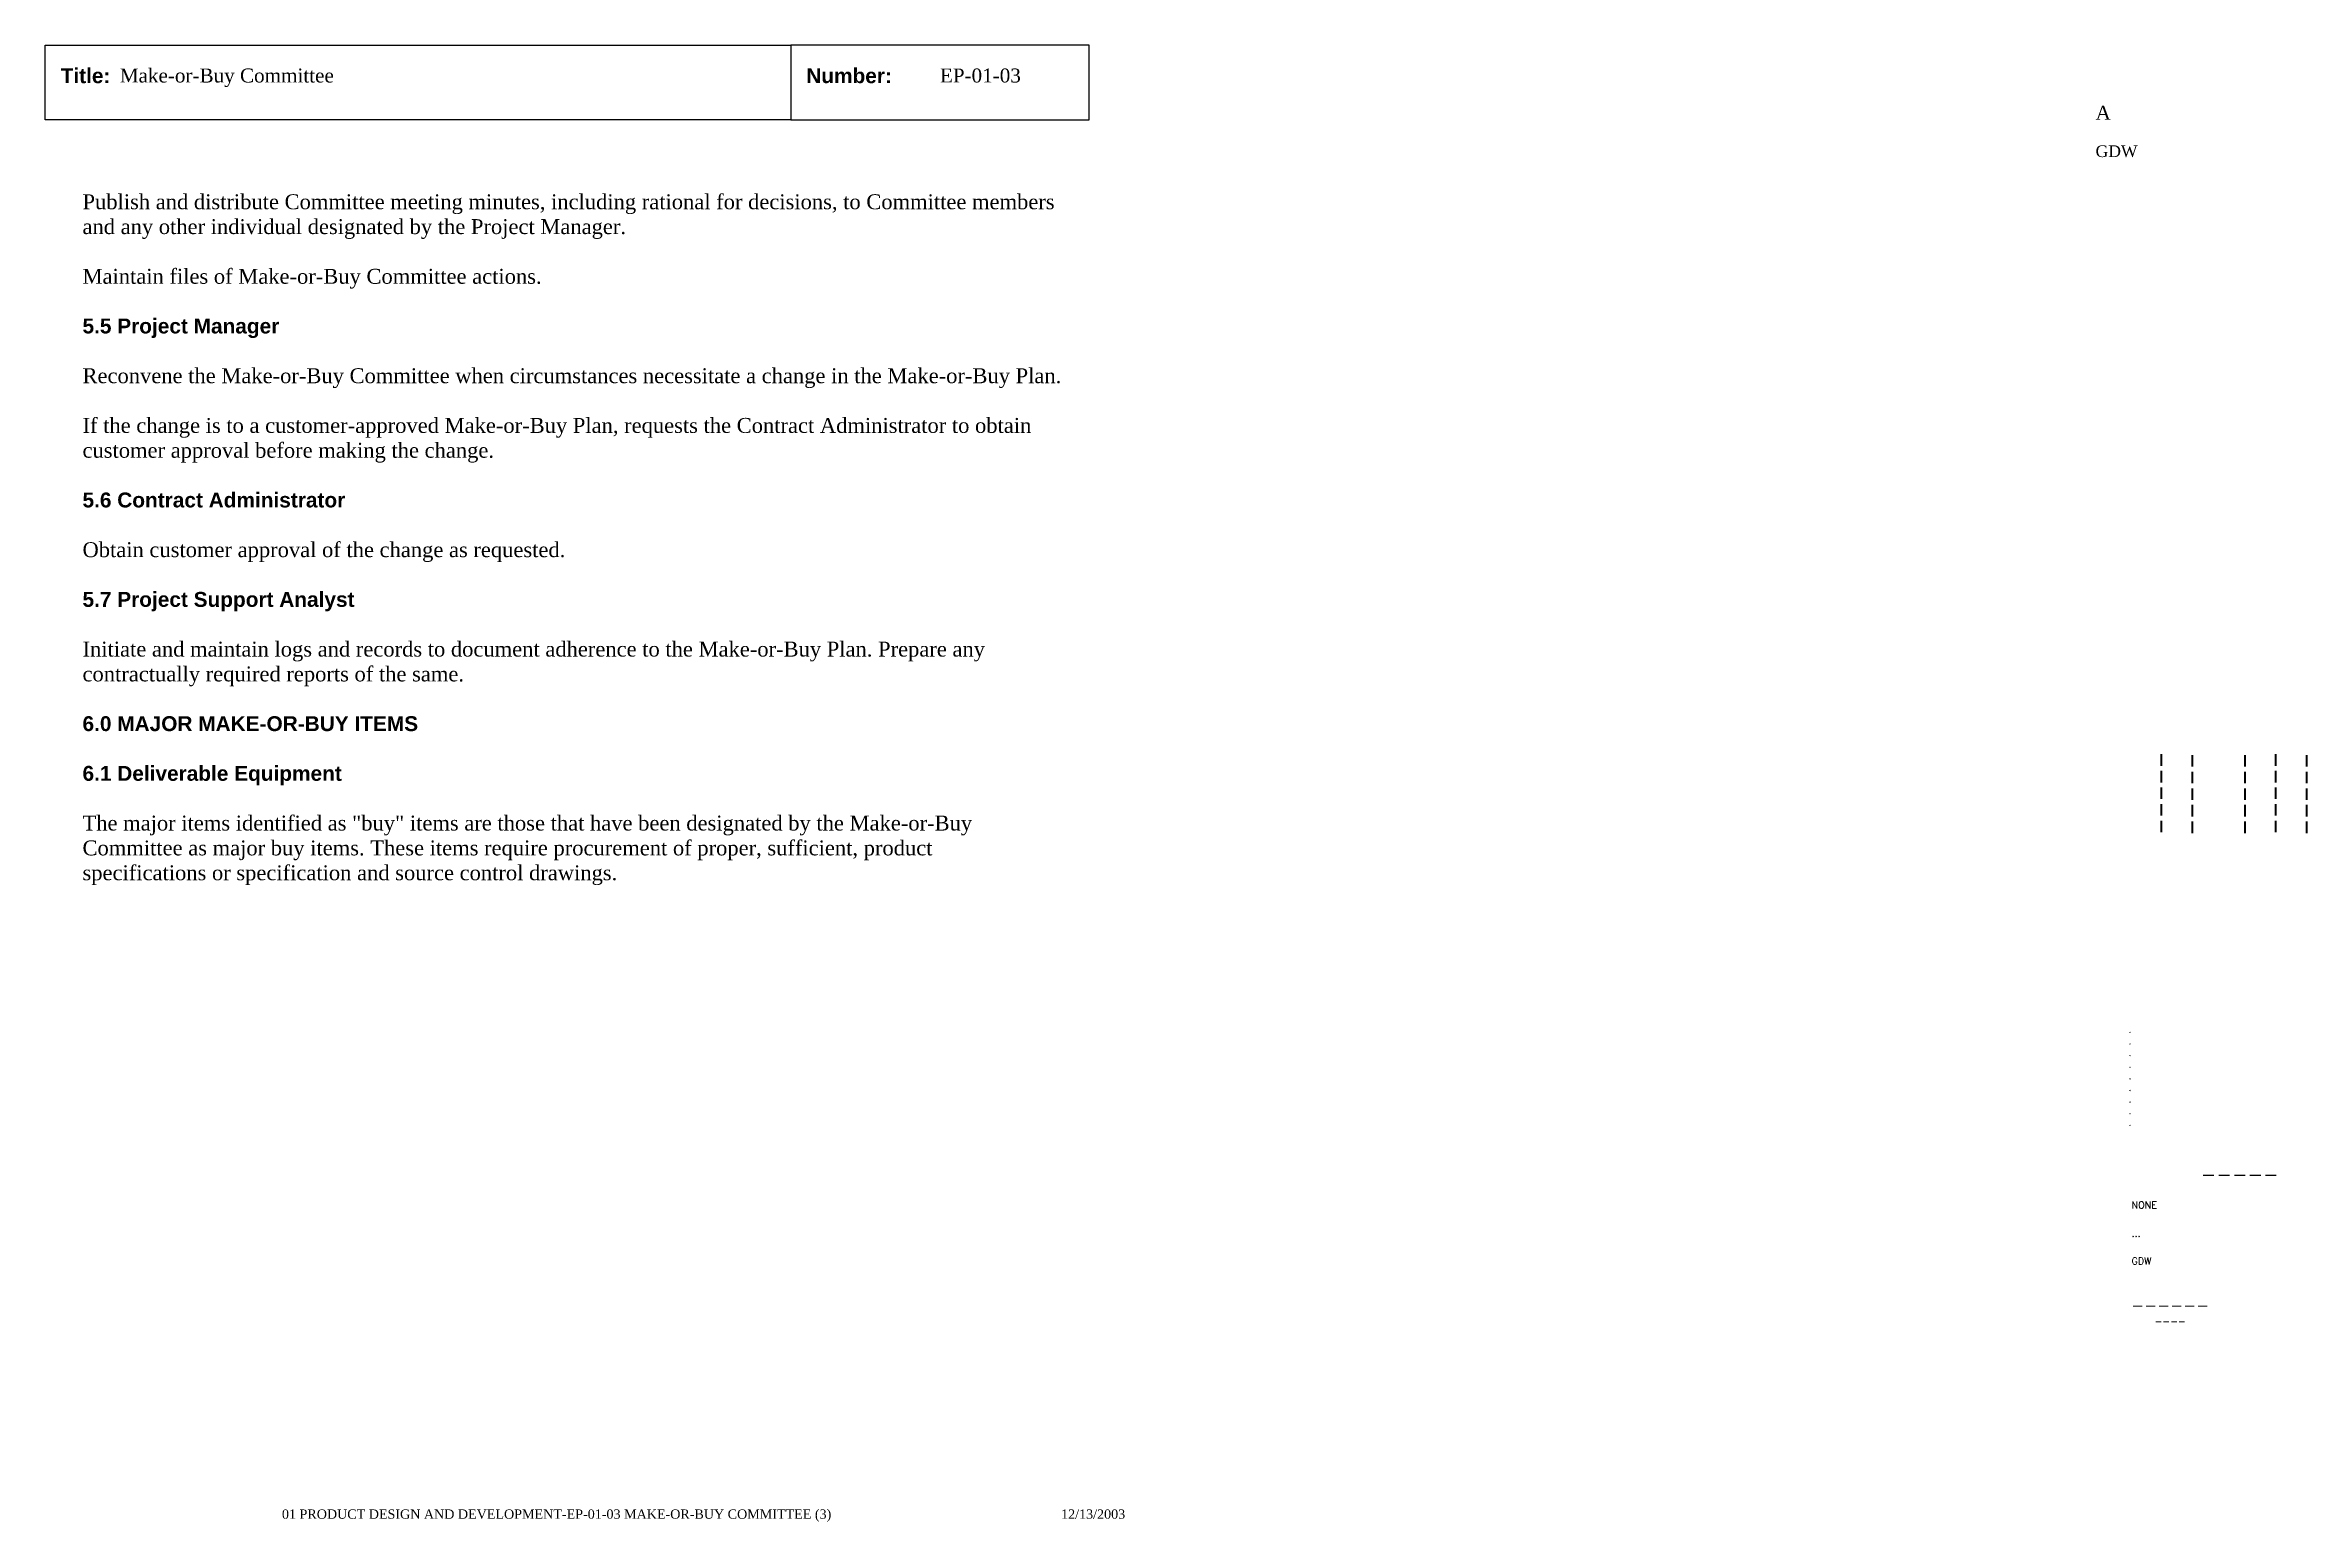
# Paper-space layout 'EP-01-03 Make-or-Buy Committee (3)' of a CAD drawing. Header units: inches. Extents: x 1 to 31.3, y 0.2 to 20.
import ezdxf
from ezdxf.enums import TextEntityAlignment as Align

# ---------------------------------------------------------------- set-up
doc = ezdxf.new("R2010")
doc.units = ezdxf.units.IN
doc.header["$MEASUREMENT"] = 0
doc.layers.add('TitleBlock_Attributes', color=40, linetype='Continuous', plot=False)
doc.layers.add('TitleBlock_Atts_Print', color=1, linetype='Continuous')
doc.styles.get("Standard").update_dxf_attribs({"font": 'simplex.shx'})
doc.styles.add('style1', font='TIMES.TTF')
doc.styles.add('styleAtt', font='TIMES.TTF')
doc.styles.add('TBBIGTEXT', font='complex.shx')

# ---------------------------------------------------------------- blocks, each defined once
blk = doc.blocks.new('Test1')
at = {"layer": 'TitleBlock_Attributes', "style": 'TBBIGTEXT', "width": 0.8}
for tag, p, height in [('SideLine1', (29.492, 9.408), 0.25), ('SideLine2', (29.906, 9.396), 0.25), ('SideLine3', (30.612, 9.396), 0.25), ('SideLine4', (31.026, 9.408), 0.25), ('SideLine5', (31.44, 9.396), 0.25), ('File-Layout', (28.803, 3.641), 0.125)]:
    blk.add_attdef(tag, p, '', height=height, rotation=90, dxfattribs=at)
at = {"layer": 'TitleBlock_Attributes'}
for tag, p, height in [('REV1', (28.947, 6.754), 0.0625), ('REV2', (28.947, 6.598), 0.0625), ('REV3', (28.947, 6.442), 0.0625), ('REV4', (28.947, 6.286), 0.0625), ('REV5', (28.947, 6.13), 0.0625), ('REV6', (28.947, 5.974), 0.0625), ('REV7', (28.947, 5.818), 0.0625), ('REV8', (28.947, 5.662), 0.0625), ('REV9', (28.947, 5.506), 0.0625), ('SCALE', (28.983, 4.394), 0.0938), ('INCHARGE', (28.983, 4.016), 0.0938), ('DRW', (28.983, 3.641), 0.0938)]:
    blk.add_attdef(tag, p, '', height=height, dxfattribs=at)
at = {"layer": 'TitleBlock_Attributes', "style": 'TBBIGTEXT'}
for tag, height, p in [('PROJNUM', 0.188, (30.434, 4.761)), ('DWG_NUM', 0.156, (31.168, 4.127)), ('CUSTOMER', 0.156, (29.501, 3.017)), ('LOCATION', 0.0938, (29.501, 2.835)), ('DESC_1', 0.188, (29.501, 2.412)), ('DESC_2', 0.188, (29.501, 2.1)), ('DESC_3', 0.188, (29.501, 1.787))]:
    blk.add_attdef(tag, text='', height=height, dxfattribs=at).set_placement(p, align=Align.CENTER)
at = {"layer": 'TitleBlock_Attributes'}
blk.add_attdef('DRW_DATE', text='', height=0.0938, dxfattribs=at).set_placement((31.149, 3.648), align=Align.CENTER)

psp = doc.layouts.new('EP-01-03 Make-or-Buy Committee (3)')

# ---------------------------------------------------------------- linework, layer by layer
for points in [[(1, 20), (11, 20), (11, 19), (1, 19)], [(11, 19), (15, 19), (15, 20), (11, 20)]]:
    psp.add_lwpolyline(points, close=True)

# ---------------------------------------------------------------- block references
ref = psp.add_blockref('Test1', (0, 0))
ref.add_attrib('CUSTOMER', '------', dxfattribs={"layer": 'TitleBlock_Attributes', "height": 0.1562, "style": 'TBBIGTEXT'}).set_placement((29.501, 3.017), align=Align.CENTER)
ref.add_attrib('LOCATION', '----', dxfattribs={"layer": 'TitleBlock_Attributes', "height": 0.0938, "style": 'TBBIGTEXT'}).set_placement((29.501, 2.835), align=Align.CENTER)
ref.add_attrib('DESC_1', 'Make-or-Buy Committee', (2, 19.5), dxfattribs={"layer": 'TitleBlock_Atts_Print', "height": 0.1875, "style": 'styleAtt'})
ref.add_attrib('DESC_2', 'EP-01-03', (13, 19.5), dxfattribs={"layer": 'TitleBlock_Atts_Print', "height": 0.1875, "style": 'styleAtt'})
ref.add_attrib('DESC_3', 'A', (28.5, 19), dxfattribs={"layer": 'TitleBlock_Attributes', "height": 0.188, "style": 'styleAtt'})
ref.add_attrib('PROJNUM', '-----', dxfattribs={"layer": 'TitleBlock_Attributes', "height": 0.1875, "style": 'TBBIGTEXT'}).set_placement((30.434, 4.761), align=Align.CENTER)
ref.add_attrib('DWG_NUM', 'GDW', (28.5, 18.5), dxfattribs={"layer": 'TitleBlock_Attributes', "height": 0.1562, "style": 'styleAtt'})
ref.add_attrib('DRW_DATE', '12/13/2003', dxfattribs={"layer": 'TitleBlock_Atts_Print', "height": 0.125, "style": 'styleAtt'}).set_placement((15.055, 0.232), align=Align.CENTER)
ref.add_attrib('DRW', 'GDW', (28.983, 3.641), dxfattribs={"layer": 'TitleBlock_Attributes', "height": 0.0938})
ref.add_attrib('INCHARGE', '...', (28.983, 4.016), dxfattribs={"layer": 'TitleBlock_Attributes', "height": 0.0938})
ref.add_attrib('SCALE', 'NONE', (28.983, 4.394), dxfattribs={"layer": 'TitleBlock_Attributes', "height": 0.0938})
ref.add_attrib('REV1', '.', (28.947, 6.754), dxfattribs={"layer": 'TitleBlock_Attributes', "height": 0.0625})
ref.add_attrib('REV2', '.', (28.947, 6.598), dxfattribs={"layer": 'TitleBlock_Attributes', "height": 0.0625})
ref.add_attrib('REV3', '.', (28.947, 6.442), dxfattribs={"layer": 'TitleBlock_Attributes', "height": 0.0625})
ref.add_attrib('REV4', '.', (28.947, 6.286), dxfattribs={"layer": 'TitleBlock_Attributes', "height": 0.0625})
ref.add_attrib('REV5', '.', (28.947, 6.13), dxfattribs={"layer": 'TitleBlock_Attributes', "height": 0.0625})
ref.add_attrib('REV6', '.', (28.947, 5.974), dxfattribs={"layer": 'TitleBlock_Attributes', "height": 0.0625})
ref.add_attrib('REV7', '.', (28.947, 5.818), dxfattribs={"layer": 'TitleBlock_Attributes', "height": 0.0625})
ref.add_attrib('REV8', '.', (28.947, 5.662), dxfattribs={"layer": 'TitleBlock_Attributes', "height": 0.0625})
ref.add_attrib('REV9', '.', (28.947, 5.506), dxfattribs={"layer": 'TitleBlock_Attributes', "height": 0.0625})
ref.add_attrib('SideLine1', '-----', (29.492, 9.408), dxfattribs={"layer": 'TitleBlock_Attributes', "height": 0.25, "rotation": 90, "style": 'TBBIGTEXT', "width": 0.8})
ref.add_attrib('SideLine2', '-----', (29.906, 9.396), dxfattribs={"layer": 'TitleBlock_Attributes', "height": 0.25, "rotation": 90, "style": 'TBBIGTEXT', "width": 0.8})
ref.add_attrib('SideLine3', '-----', (30.612, 9.396), dxfattribs={"layer": 'TitleBlock_Attributes', "height": 0.25, "rotation": 90, "style": 'TBBIGTEXT', "width": 0.8})
ref.add_attrib('SideLine4', '-----', (31.026, 9.408), dxfattribs={"layer": 'TitleBlock_Attributes', "height": 0.25, "rotation": 90, "style": 'TBBIGTEXT', "width": 0.8})
ref.add_attrib('SideLine5', '-----', (31.44, 9.396), dxfattribs={"layer": 'TitleBlock_Attributes', "height": 0.25, "rotation": 90, "style": 'TBBIGTEXT', "width": 0.8})
ref.add_attrib('File-Layout', '01 PRODUCT DESIGN AND DEVELOPMENT-EP-01-03 MAKE-OR-BUY COMMITTEE (3)', dxfattribs={"layer": 'TitleBlock_Atts_Print', "height": 0.125, "style": 'styleAtt'}).set_placement((7.859, 0.232), align=Align.CENTER)

# ---------------------------------------------------------------- texts
at = {"color": 5, "char_height": 0.2, "width": 2, "attachment_point": 1, "line_spacing_factor": 1.5, "style": 'style1'}
for s, insert in [('{\\fArial|b1|i0|c0|p34;Title:}', (1.207, 19.691)), ('{\\fArial|b1|i0|c0|p34;Number:}', (11.207, 19.691))]:
    psp.add_mtext(s, dxfattribs=dict(at, insert=insert))
at = {"color": 5, "insert": (1.5, 18), "char_height": 0.2, "width": 13, "attachment_point": 1, "style": 'style1'}
psp.add_mtext('Publish and distribute Committee meeting minutes, including rational for decisions, to Committee members and any other individual designated by the Project Manager.\\P\\PMaintain files of Make-or-Buy Committee actions.\\P\\P{\\fArial|b1|i0|c0|p34;5.5 Project Manager\\P\\P}Reconvene the Make-or-Buy Committee when circumstances necessitate a change in the Make-or-Buy Plan.\\P\\PIf the change is to a customer-approved Make-or-Buy Plan, requests the Contract Administrator to obtain customer approval before making the change.\\P\\P{\\fArial|b1|i0|c0|p34;5.6 Contract Administrator\\P\\P}Obtain customer approval of the change as requested.\\P\\P{\\fArial|b1|i0|c0|p34;5.7 Project Support Analyst\\P\\P}Initiate and maintain logs and records to document adherence to the Make-or-Buy Plan. Prepare any contractually required reports of the same.\\P\\P{\\fArial|b1|i0|c0|p34;6.0 MAJOR MAKE-OR-BUY ITEMS\\P\\P6.1 Deliverable Equipment\\P\\P}The major items identified as "buy" items are those that have been designated by the Make-or-Buy Committee as major buy items. These items require procurement of proper, sufficient, product specifications or specification and source control drawings.', dxfattribs=at)

doc.saveas('drawing.dxf')
